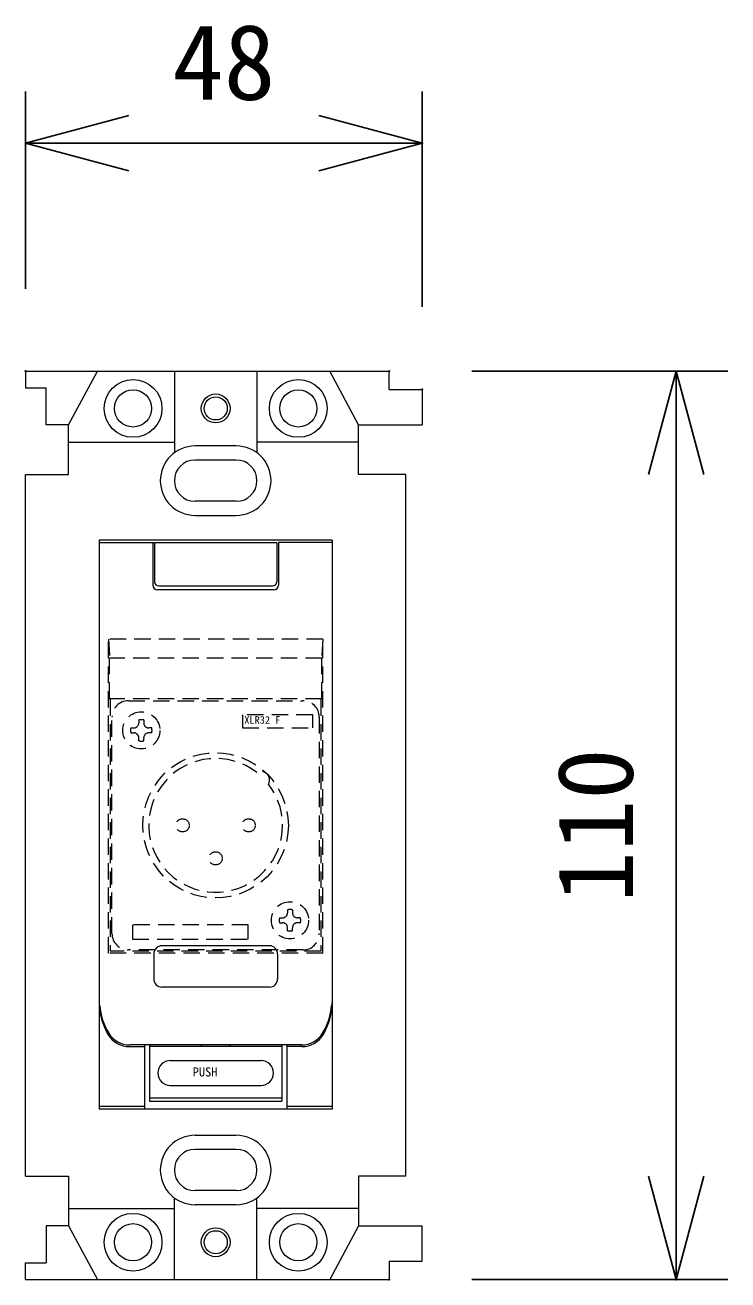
# Model space of a CAD drawing. Units: millimetres, scale not verified. Extents: x -63 to 62, y -56 to 57.
# Drawn here: x -16.7 to 0.31, y 4.22 to 34.62 of the extents above; entities that cross this region are included whole.
import ezdxf
from ezdxf.enums import TextEntityAlignment as Align

# ---------------------------------------------------------------- set-up
doc = ezdxf.new("R2010")
doc.units = ezdxf.units.MM
doc.header["$LTSCALE"] = 0.125
doc.header["$PDMODE"] = 32
doc.header["$PDSIZE"] = 0.025
doc.linetypes.add('USER1', pattern=[4.7625, 3.175, -1.5875])
for name, color, linetype in [('0-0_0', 7, 'Continuous'), ('0-1_Defpoints', 7, 'Continuous'), ('0-6_SUNPO', 7, 'Continuous')]:
    doc.layers.add(name, color=color, linetype=linetype)
doc.layers.add('0-2_GAIKEI', color=1, linetype='Continuous', lineweight=18)
doc.styles.add('ＭＳ ゴシック', font='')
doc.styles.get('ＭＳ ゴシック').set_extended_font_data('MS Gothic')

# ---------------------------------------------------------------- blocks, each defined once
blk = doc.blocks.new('_Open30')
at = {"layer": '0-0_0'}
blk.add_line((0, 0), (-1, 0), dxfattribs=at)
blk.add_lwpolyline([(-1, 0.26795), (0, 0), (-1, -0.26795)], dxfattribs=at)
blk = doc.blocks.new('D2')
at = {"layer": '0-1_Defpoints'}
for p in [(56.6134, 213.7336), (56.6134, 191.7336), (63.5611, 191.7336)]:
    blk.add_point(p, dxfattribs=at)
at = {"layer": '0-6_SUNPO'}
for p, q in [((58.6134, 213.7336), (64.8111, 213.7336)), ((63.5611, 211.2336), (63.5611, 194.2336)), ((58.6134, 191.7336), (64.8111, 191.7336))]:
    blk.add_line(p, q, dxfattribs=at)
at = {"layer": '0-6_SUNPO', "xscale": 2.5, "yscale": 2.5}
for p, rotation in [((63.5611, 213.7336), 90), ((63.5611, 191.7336), 270)]:
    blk.add_blockref('_Open30', p, dxfattribs=dict(at, rotation=rotation))
at = {"layer": '0-6_SUNPO', "style": 'ＭＳ ゴシック'}
blk.add_text('110', height=1.833, rotation=90, dxfattribs=at).set_placement((63.0611, 200.8586), align=Align.BOTTOM_LEFT)
blk = doc.blocks.new('D3')
at = {"layer": '0-1_Defpoints'}
for p in [(57.4134, 219.26), (47.8134, 213.7336), (57.4134, 213.2936)]:
    blk.add_point(p, dxfattribs=at)
at = {"layer": '0-6_SUNPO'}
for p, q in [((47.8134, 215.7336), (47.8134, 220.51)), ((57.4134, 215.2936), (57.4134, 220.51)), ((50.3134, 219.26), (54.9134, 219.26))]:
    blk.add_line(p, q, dxfattribs=at)
at = {"layer": '0-6_SUNPO', "xscale": 2.5, "yscale": 2.5, "rotation": 180}
blk.add_blockref('_Open30', (47.8134, 219.26), dxfattribs=at)
at = {"layer": '0-6_SUNPO', "xscale": 2.5, "yscale": 2.5}
blk.add_blockref('_Open30', (57.4134, 219.26), dxfattribs=at)
at = {"layer": '0-6_SUNPO', "style": 'ＭＳ ゴシック'}
blk.add_text('48', height=1.833, dxfattribs=at).set_placement((51.3634, 219.76), align=Align.BOTTOM_LEFT)

msp = doc.modelspace()

# ---------------------------------------------------------------- linework, layer by layer
at = {"layer": '0-2_GAIKEI', "color": 7}
for p, q in [((-16.6872, 26.2371), (-16.6872, 25.8371)), ((-16.6872, 26.2371), (-7.8872, 26.2371)), ((-7.8872, 25.7971), (-7.8872, 26.2371)), ((-16.6872, 25.8371), (-16.1872, 25.8371)), ((-7.8872, 25.7971), (-7.0872, 25.7971)), ((-7.0872, 25.7971), (-7.0872, 24.9371)), ((-15.6472, 23.7371), (-15.6472, 24.9371)), ((-8.6272, 23.7371), (-8.6272, 24.9371)), ((-8.6272, 24.9371), (-7.0872, 24.9371)), ((-16.6872, 23.7371), (-15.6472, 23.7371)), ((-16.6872, 6.7371), (-16.6872, 23.7371)), ((-7.4872, 23.7371), (-8.6272, 23.7371)), ((-7.4872, 6.7371), (-7.4872, 23.7371)), ((-16.6872, 6.7371), (-15.6472, 6.7371)), ((-15.6472, 6.7371), (-15.6472, 5.5371)), ((-7.4872, 6.7371), (-8.6272, 6.7371)), ((-8.6272, 6.7371), (-8.6272, 5.5371)), ((-16.1872, 5.5371), (-16.1872, 4.6371)), ((-15.6472, 5.5371), (-16.1872, 5.5371)), ((-8.6272, 5.5371), (-7.0872, 5.5371)), ((-7.0872, 4.6771), (-7.0872, 5.5371)), ((-7.8872, 4.6771), (-7.0872, 4.6771)), ((-7.8872, 4.6771), (-7.8872, 4.2371)), ((-16.6872, 4.2371), (-7.8872, 4.2371))]:
    msp.add_line(p, q, dxfattribs=at)
at = {"layer": '0-2_GAIKEI'}
for p, q in [((-15.6472, 24.9371), (-14.9472, 26.2371)), ((-13.0872, 26.2371), (-13.0872, 24.2621)), ((-11.0872, 26.2371), (-11.0872, 24.2621)), ((-8.6272, 24.9371), (-9.3272, 26.2371)), ((-15.6472, 24.5171), (-13.0872, 24.5171)), ((-11.5872, 24.4271), (-12.5872, 24.4271)), ((-8.6272, 24.5171), (-11.0872, 24.5171)), ((-11.5872, 24.0871), (-12.5872, 24.0871)), ((-11.5872, 23.0871), (-12.5872, 23.0871)), ((-12.5872, 22.7471), (-11.5872, 22.7471)), ((-9.2672, 22.145), (-14.9072, 22.145)), ((-14.9072, 22.145), (-14.9072, 8.3571)), ((-14.9072, 22.0892), (-13.5872, 22.0892)), ((-13.6072, 22.0949), (-13.6072, 21.0585)), ((-13.5669, 22.0772), (-13.5669, 21.1371)), ((-10.6074, 22.0772), (-13.5669, 22.0772)), ((-10.6074, 22.0772), (-10.6074, 21.1371)), ((-10.5672, 22.0949), (-10.5672, 21.0585)), ((-10.5672, 22.0949), (-9.2772, 22.0949)), ((-9.2672, 22.145), (-9.2672, 8.3571)), ((-13.4669, 21.0371), (-10.7074, 21.0371)), ((-10.6872, 20.9385), (-13.4872, 20.9385)), ((-10.7872, 12.3185), (-13.3872, 12.3185)), ((-13.5872, 12.1185), (-13.5872, 11.5185)), ((-10.5872, 12.1185), (-10.5872, 11.5185)), ((-10.7872, 11.3185), (-13.3872, 11.3185)), ((-14.1743, 9.8771), (-13.8072, 9.8771)), ((-10.0096, 9.9185), (-14.1648, 9.9185)), ((-13.8072, 9.9185), (-13.8072, 8.3571)), ((-13.6872, 9.9185), (-13.6872, 8.5571)), ((-10.4872, 9.8771), (-13.6872, 9.8771)), ((-12.4372, 9.8771), (-12.4372, 9.9185)), ((-11.7372, 9.8771), (-11.7372, 9.9185)), ((-10.4872, 9.9185), (-10.4872, 8.5571)), ((-10.3672, 9.9185), (-10.3672, 8.3571)), ((-10, 9.8771), (-10.3672, 9.8771)), ((-13.1872, 9.5371), (-10.9872, 9.5371)), ((-13.1872, 8.9371), (-10.9872, 8.9371)), ((-10.4872, 8.6255), (-13.6872, 8.6255)), ((-13.6872, 8.5571), (-10.4872, 8.5571)), ((-13.8072, 8.4255), (-14.9072, 8.4255)), ((-9.2672, 8.3571), (-14.9072, 8.3571)), ((-9.2672, 8.4255), (-10.3672, 8.4255)), ((-12.5872, 7.7271), (-11.5872, 7.7271)), ((-11.5872, 7.3871), (-12.5872, 7.3871)), ((-11.5872, 6.3871), (-12.5872, 6.3871)), ((-13.0872, 4.2371), (-13.0872, 6.2121)), ((-11.0872, 4.2371), (-11.0872, 6.2121)), ((-15.6472, 5.9571), (-13.0872, 5.9571)), ((-11.5872, 6.0471), (-12.5872, 6.0471)), ((-8.6272, 5.9571), (-11.0872, 5.9571)), ((-15.6472, 5.5371), (-14.9472, 4.2371)), ((-8.6272, 5.5371), (-9.3272, 4.2371))]:
    msp.add_line(p, q, dxfattribs=at)
at = {"layer": '0-2_GAIKEI', "linetype": 'USER1'}
for p, q in [((-14.6844, 19.749), (-14.6564, 19.2871)), ((-9.4922, 19.749), (-14.6844, 19.749)), ((-14.6844, 12.141), (-14.6844, 19.749)), ((-9.4922, 19.749), (-9.5201, 19.2871)), ((-9.4922, 12.141), (-9.4922, 19.749)), ((-9.5201, 19.2871), (-14.6564, 19.2871)), ((-14.6564, 18.3053), (-14.6564, 19.2871)), ((-9.5201, 18.3053), (-9.5201, 19.2871)), ((-14.6564, 18.3053), (-14.6383, 18.2871)), ((-9.5201, 18.3053), (-14.6383, 18.3053)), ((-14.6383, 18.2871), (-14.6383, 12.1871)), ((-14.1983, 18.2571), (-9.9783, 18.2571)), ((-9.5201, 18.3053), (-9.5383, 18.2871)), ((-9.5383, 18.2871), (-9.5383, 12.1871)), ((-14.5983, 12.6171), (-14.5983, 17.8571)), ((-13.9483, 17.7901), (-13.9483, 17.7171)), ((-13.8283, 17.7901), (-13.8283, 17.7171)), ((-11.4383, 17.9171), (-11.4383, 17.5971)), ((-9.7383, 17.9171), (-11.4383, 17.9171)), ((-9.7383, 17.5971), (-9.7383, 17.9171)), ((-9.5783, 17.8571), (-9.5783, 12.6171)), ((-14.1413, 17.5971), (-14.0683, 17.5971)), ((-14.1413, 17.4771), (-14.0683, 17.4771)), ((-13.9483, 17.2841), (-13.9483, 17.3571)), ((-13.8283, 17.2841), (-13.8283, 17.3571)), ((-13.6353, 17.5971), (-13.7083, 17.5971)), ((-13.6353, 17.4771), (-13.7083, 17.4771)), ((-11.4383, 17.5971), (-9.7383, 17.5971)), ((-10.3483, 13.1901), (-10.3483, 13.1171)), ((-10.2283, 13.1901), (-10.2283, 13.1171)), ((-14.1003, 12.8231), (-14.1003, 12.4831)), ((-11.3003, 12.8231), (-14.1003, 12.8231)), ((-11.3003, 12.4831), (-11.3003, 12.8231)), ((-10.5413, 12.9971), (-10.4683, 12.9971)), ((-10.5413, 12.8771), (-10.4683, 12.8771)), ((-10.0353, 12.9971), (-10.1083, 12.9971)), ((-10.0353, 12.8771), (-10.1083, 12.8771)), ((-14.1003, 12.4831), (-11.3003, 12.4831)), ((-10.3483, 12.6841), (-10.3483, 12.7571)), ((-10.2283, 12.6841), (-10.2283, 12.7571)), ((-9.5383, 12.1871), (-14.6383, 12.1871)), ((-9.9783, 12.2171), (-14.1983, 12.2171)), ((-9.4922, 12.141), (-14.6844, 12.141))]:
    msp.add_line(p, q, dxfattribs=at)
at = {"layer": '0-2_GAIKEI', "color": 7}
for points in [[(-15.6472, 24.9371), (-16.1872, 24.9371), (-16.1872, 25.8371)], [(-16.6872, 4.2371), (-16.6872, 4.6371), (-16.1872, 4.6371)]]:
    msp.add_lwpolyline(points, dxfattribs=at)
at = {"layer": '0-2_GAIKEI'}
for centre, radius in [((-14.0872, 25.3371), 0.7), ((-10.0872, 25.3371), 0.7), ((-14.0872, 25.3371), 0.45), ((-12.0872, 25.3371), 0.35), ((-12.0872, 25.3371), 0.28), ((-10.0872, 25.3371), 0.45), ((-14.0872, 5.1371), 0.7), ((-10.0872, 5.1371), 0.7), ((-14.0872, 5.1371), 0.45), ((-12.0872, 5.1371), 0.35), ((-10.0872, 5.1371), 0.45), ((-12.0872, 5.1371), 0.28)]:
    msp.add_circle(centre, radius, dxfattribs=at)
at = {"layer": '0-2_GAIKEI', "linetype": 'USER1'}
for centre, radius in [((-13.8883, 17.5371), 0.45), ((-12.0883, 15.2371), 1.76), ((-12.8883, 15.2371), 0.16), ((-11.2883, 15.2371), 0.16), ((-12.0883, 14.4371), 0.16), ((-10.2883, 12.9371), 0.45)]:
    msp.add_circle(centre, radius, dxfattribs=at)
at = {"layer": '0-2_GAIKEI'}
for centre, radius, start, end in [((-12.5872, 23.5871), 0.84, 90, 270), ((-11.5872, 23.5871), 0.84, 270, 90), ((-12.5872, 23.5871), 0.5, 90, 270), ((-11.5872, 23.5871), 0.5, 270, 90), ((-13.4872, 21.0585), 0.12, 180, 270), ((-13.4669, 21.1371), 0.1, 180, 270), ((-10.7074, 21.1371), 0.1, 270, 0), ((-10.6872, 21.0585), 0.12, 270, 0), ((-13.3872, 12.1185), 0.2, 90, 180), ((-10.7872, 12.1185), 0.2, 360, 90), ((-13.3872, 11.5185), 0.2, 180, 270), ((-10.7872, 11.5185), 0.2, 270, 360), ((-13.4072, 10.9477), 1.5, 180, 211.52587), ((-10.7672, 10.9477), 1.5, 328.47413, 0), ((-13.3976, 10.9891), 1.5, 184.37696, 211.52593), ((-10.7767, 10.9891), 1.5, 328.47413, 355.62304), ((-14.1743, 10.4771), 0.6, 211.52582, 270), ((-14.1648, 10.5185), 0.6, 211.52588, 270), ((-10.0096, 10.5185), 0.6, 270, 328.47418), ((-10, 10.4771), 0.6, 270, 328.47418), ((-13.1872, 9.2371), 0.3, 90, 270), ((-10.9872, 9.2371), 0.3, 270, 90), ((-12.5872, 6.8871), 0.84, 90, 270), ((-11.5872, 6.8871), 0.84, 270, 90), ((-12.5872, 6.8871), 0.5, 90, 270), ((-11.5872, 6.8871), 0.5, 270, 90)]:
    msp.add_arc(centre, radius, start, end, dxfattribs=at)
at = {"layer": '0-2_GAIKEI', "linetype": 'USER1'}
for centre, radius, start, end in [((-14.1983, 17.8571), 0.4, 90, 180), ((-9.9783, 17.8571), 0.4, 0, 90), ((-14.0683, 17.7171), 0.12, 270, 0), ((-13.8883, 17.5371), 0.26, 76.65764, 103.34236), ((-13.7083, 17.7171), 0.12, 180, 270), ((-13.8883, 17.5371), 0.26, 166.65764, 193.34236), ((-14.0683, 17.3571), 0.12, 0, 90), ((-13.7083, 17.3571), 0.12, 90, 180), ((-13.8883, 17.5371), 0.26, 346.65764, 13.34236), ((-13.8883, 17.5371), 0.26, 256.65764, 283.34236), ((-12.0883, 15.2371), 1.62, 52.09165, 37.90835), ((-10.9905, 16.3349), 0.2074, 330.38771, 119.61229), ((-10.4683, 13.1171), 0.12, 270, 0), ((-10.2883, 12.9371), 0.26, 76.65764, 103.34236), ((-10.1083, 13.1171), 0.12, 180, 270), ((-10.2883, 12.9371), 0.26, 166.65764, 193.34236), ((-10.4683, 12.7571), 0.12, 0, 90), ((-10.1083, 12.7571), 0.12, 90, 180), ((-10.2883, 12.9371), 0.26, 346.65764, 13.34236), ((-14.1983, 12.6171), 0.4, 180, 270), ((-10.2883, 12.9371), 0.26, 256.65764, 283.34236), ((-9.9783, 12.6171), 0.4, 270, 0)]:
    msp.add_arc(centre, radius, start, end, dxfattribs=at)

# ---------------------------------------------------------------- block references
at = {"layer": '0-6_SUNPO'}
for name in ['D3', 'D2']:
    msp.add_blockref(name, (-64.5005, -187.4965), dxfattribs=at)

# ---------------------------------------------------------------- texts
at = {"layer": '0-2_GAIKEI', "color": 7, "style": 'ＭＳ ゴシック'}
for s, height, p in [('XLR32 F', 0.1833, (-11.3944, 17.6441)), ('PUSH', 0.2199, (-12.6422, 9.0871))]:
    msp.add_text(s, height=height, dxfattribs=at).set_placement(p, align=Align.BOTTOM_LEFT)

doc.saveas('drawing.dxf')
